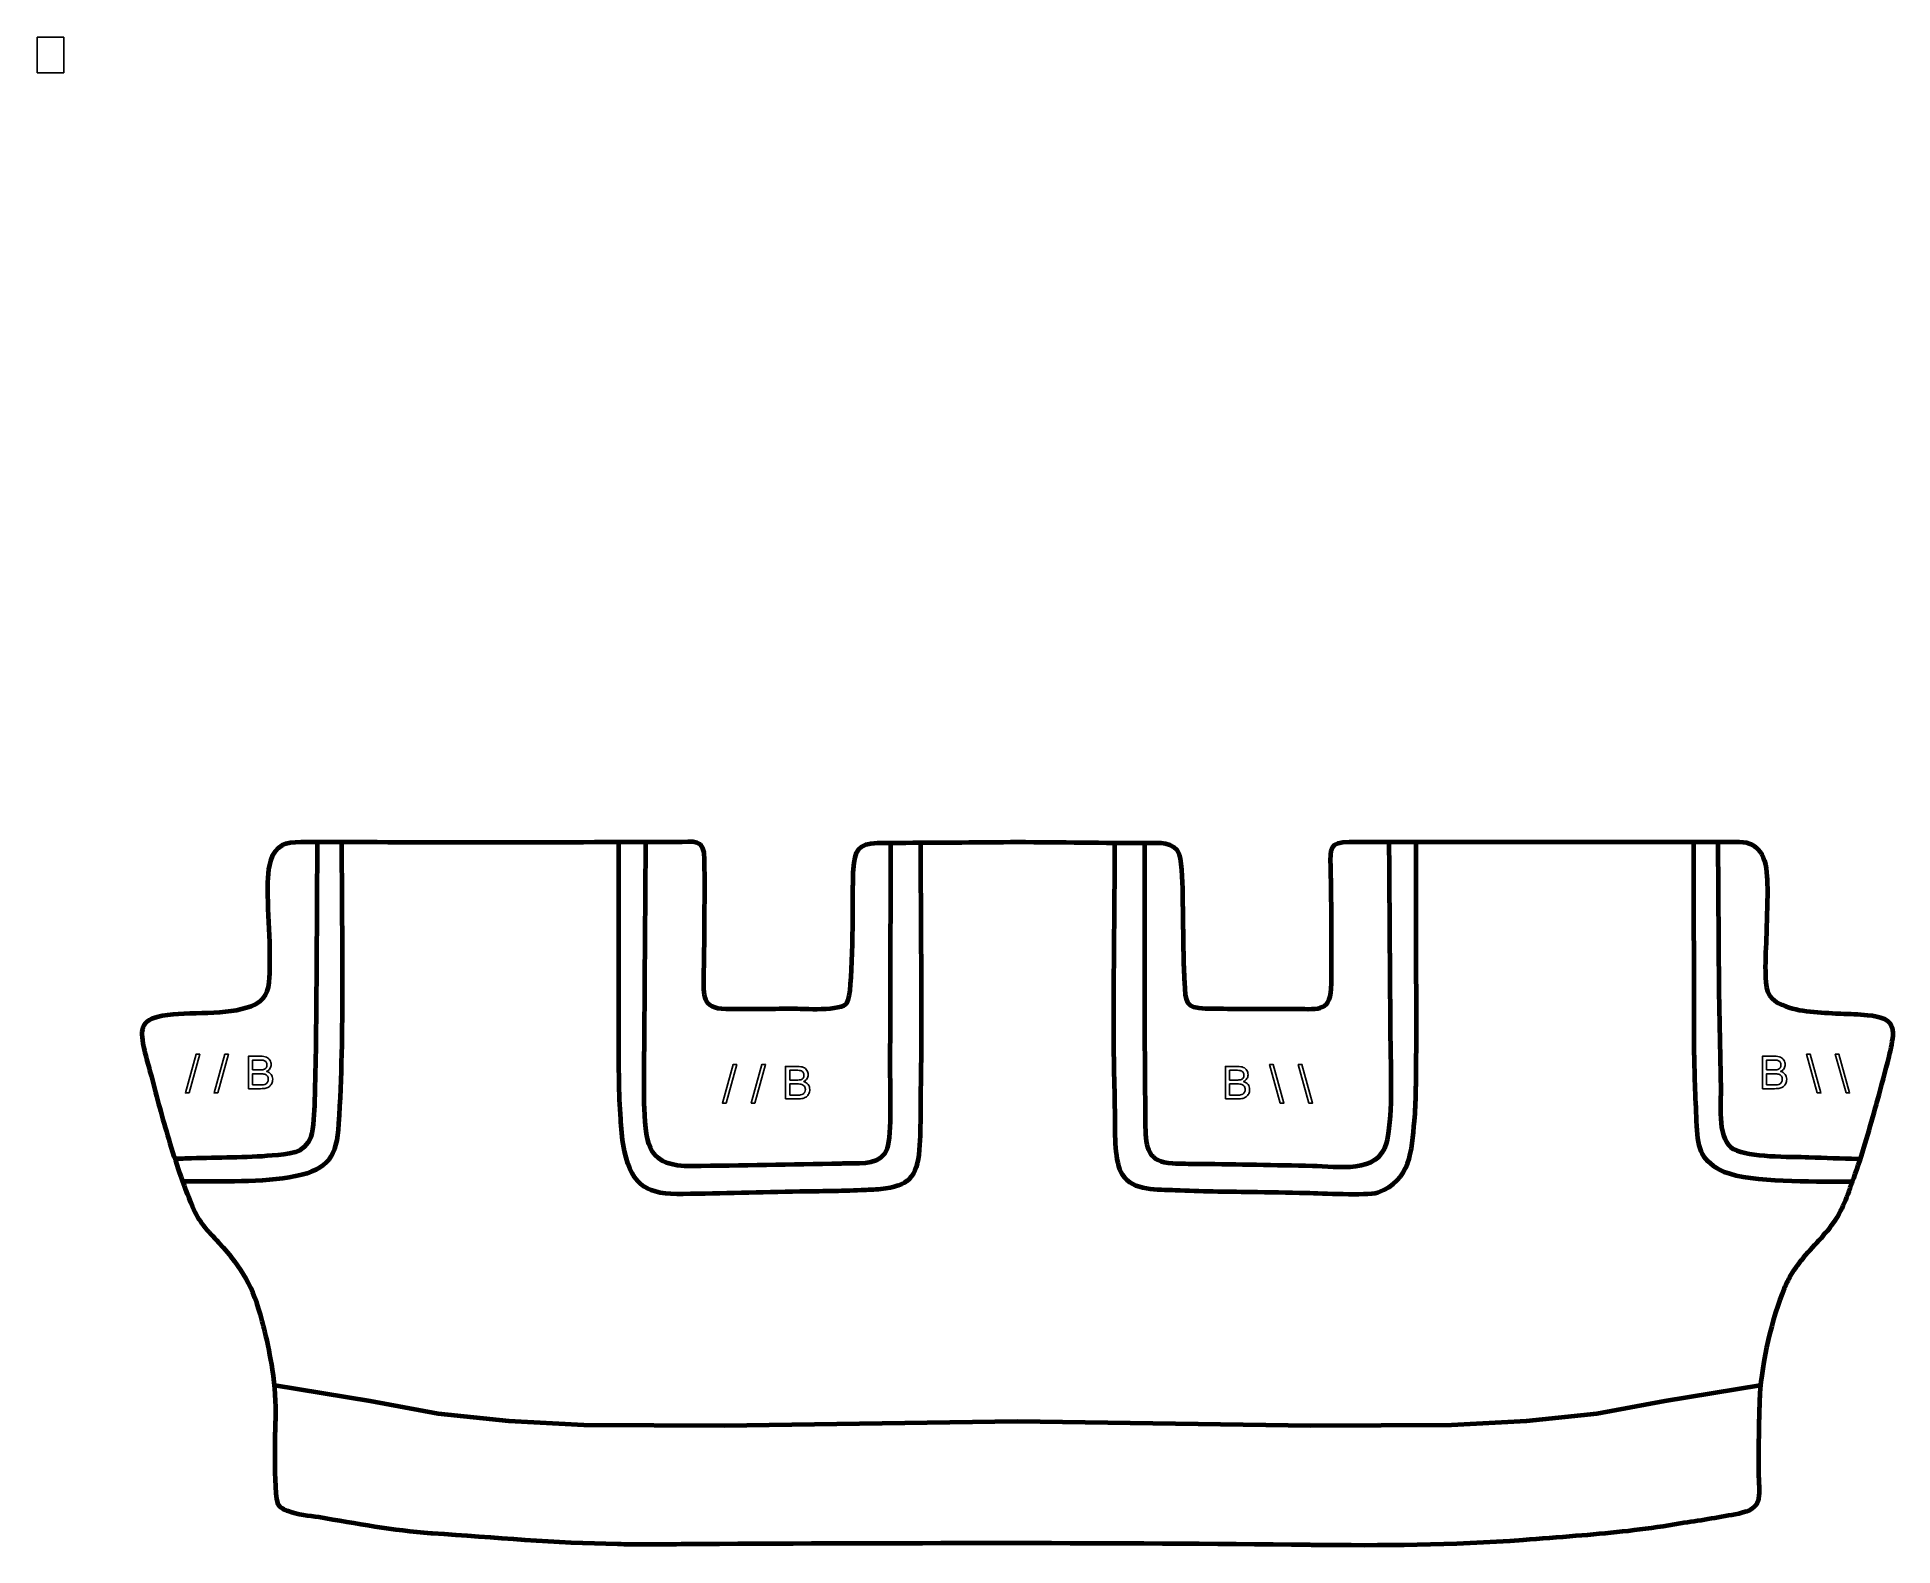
# Model space of a CAD drawing. Header units: millimetres. Extents: x 942 to 2208, y 282 to 1311.
import ezdxf

# ---------------------------------------------------------------- set-up
doc = ezdxf.new("R2010")
doc.units = ezdxf.units.MM
doc.header["$MEASUREMENT"] = 0
doc.header["$XCLIPFRAME"] = 0
for name, color, linetype in [('layer 1', 7, 'Continuous'), ('layer 2', 7, 'Continuous'), ('layer 3', 7, 'Continuous')]:
    doc.layers.add(name, color=color, linetype=linetype)
picture_1 = doc.add_image_def('image1.jpg', size_in_pixel=(76809, 102412))

msp = doc.modelspace()

# ---------------------------------------------------------------- linework, layer by layer
at = {"layer": 'layer 2', "color": 142, "lineweight": 158}
for points, knots in [([(1132.9695, 761.9383), (1132.6544, 716.2293), (1132.5785, 670.5195), (1132.0346, 624.8122), (1132.0346, 624.8122), (1131.878, 611.7454), (1131.6354, 598.6785), (1131.2027, 585.6177), (1131.2027, 585.6177), (1131.2027, 585.6177), (1131.1712, 584.6665), (1131.1712, 584.6665), (1131.1712, 584.6665), (1130.9541, 578.1908), (1130.5902, 566.8514), (1128.7184, 560.8066), (1128.7184, 560.8066), (1124.7727, 549.0905), (1112.6783, 549.0267), (1102.3292, 548.0812), (1102.3292, 548.0812), (1084.0502, 546.4218), (1065.4939, 546.7752), (1047.1457, 546.1625), (1047.1457, 546.1625), (1043.3514, 546.0316), (1039.557, 545.9015), (1035.7626, 545.7712)], [0, 0, 0, 0, 0.125, 0.125, 0.125, 0.125, 0.25, 0.25, 0.25, 0.25, 0.375, 0.375, 0.375, 0.375, 0.5, 0.5, 0.5, 0.5, 0.625, 0.625, 0.625, 0.625, 0.75, 0.75, 0.75, 0.75, 1, 1, 1, 1]), ([(1149.6377, 761.9383), (1149.5902, 698.0656), (1151.5398, 633.3479), (1147.5844, 569.6154), (1147.5844, 569.6154), (1146.2065, 547.4142), (1140.7845, 538.7394), (1118.1587, 533.9826), (1118.1587, 533.9826), (1095.8273, 529.2876), (1067.0592, 530.6907), (1043.9382, 530.3625), (1043.9382, 530.3625), (1043.1151, 530.3488), (1042.2919, 530.3351), (1041.4688, 530.3214)], [0, 0, 0, 0, 0.2, 0.2, 0.2, 0.2, 0.4, 0.4, 0.4, 0.4, 0.6, 0.6, 0.6, 0.6, 1, 1, 1, 1]), ([(1544.4391, 761.4604), (1544.5011, 749.2572), (1544.5631, 737.0541), (1544.6251, 724.8509), (1544.6251, 724.8509), (1544.6577, 718.4281), (1544.6904, 712.0055), (1544.723, 705.5828), (1544.723, 705.5828), (1544.7524, 699.8023), (1544.7818, 694.0219), (1544.8111, 688.2414), (1544.8111, 688.2414), (1544.9604, 659.8023), (1545.2062, 631.8718), (1544.7067, 603.4058), (1544.7067, 603.4058), (1544.4112, 586.566), (1544.8349, 568.815), (1543.6331, 552.1013), (1543.6331, 552.1013), (1542.2594, 532.9971), (1536.0183, 527.324), (1517.4085, 525.141), (1517.4085, 525.141), (1512.9755, 524.7477), (1508.4621, 524.6185), (1504.0131, 524.4024), (1504.0131, 524.4024), (1490.0609, 523.7013), (1476.0665, 523.7349), (1462.1002, 523.4996), (1462.1002, 523.4996), (1435.6315, 522.9584), (1409.1707, 522.1929), (1382.6982, 521.8197), (1382.6982, 521.8197), (1358.5278, 521.4841), (1348.2739, 526.3859), (1342.5123, 551.075), (1342.5123, 551.075), (1341.1381, 557.6583), (1340.5733, 564.3906), (1340.1093, 571.0915), (1340.1093, 571.0915), (1340.1093, 571.0915), (1340.0486, 571.9675), (1340.0486, 571.9675), (1340.0486, 571.9675), (1340.0486, 571.9675), (1339.9852, 572.8979), (1339.9852, 572.8979), (1339.9852, 572.8979), (1339.3717, 581.8829), (1339.0812, 590.8989), (1338.9187, 599.903), (1338.9187, 599.903), (1338.7892, 608.2052), (1338.7877, 616.5101), (1338.7369, 624.8132), (1338.7369, 624.8132), (1338.7369, 624.8132), (1338.7309, 625.7506), (1338.7309, 625.7506), (1338.7309, 625.7506), (1338.6754, 634.0315), (1338.6604, 642.3112), (1338.6784, 650.5922), (1338.6784, 650.5922), (1338.6784, 650.5922), (1338.6807, 651.5561), (1338.6807, 651.5561), (1338.6807, 651.5561), (1338.7101, 663.0333), (1338.7395, 674.5106), (1338.7689, 685.9878), (1338.7689, 685.9878), (1338.7689, 685.9878), (1338.7689, 761.9383), (1338.7689, 761.9383)], [0, 0, 0, 0, 0.047619048, 0.047619048, 0.047619048, 0.047619048, 0.095238095, 0.095238095, 0.095238095, 0.095238095, 0.142857143, 0.142857143, 0.142857143, 0.142857143, 0.19047619, 0.19047619, 0.19047619, 0.19047619, 0.238095238, 0.238095238, 0.238095238, 0.238095238, 0.285714286, 0.285714286, 0.285714286, 0.285714286, 0.333333333, 0.333333333, 0.333333333, 0.333333333, 0.380952381, 0.380952381, 0.380952381, 0.380952381, 0.428571429, 0.428571429, 0.428571429, 0.428571429, 0.476190476, 0.476190476, 0.476190476, 0.476190476, 0.523809524, 0.523809524, 0.523809524, 0.523809524, 0.571428571, 0.571428571, 0.571428571, 0.571428571, 0.619047619, 0.619047619, 0.619047619, 0.619047619, 0.666666667, 0.666666667, 0.666666667, 0.666666667, 0.714285714, 0.714285714, 0.714285714, 0.714285714, 0.761904762, 0.761904762, 0.761904762, 0.761904762, 0.80952381, 0.80952381, 0.80952381, 0.80952381, 0.857142857, 0.857142857, 0.857142857, 0.857142857, 0.904761905, 0.904761905, 0.904761905, 0.904761905, 1, 1, 1, 1]), ([(1524.0684, 761.3135), (1523.9977, 735.7477), (1523.927, 710.1818), (1523.8562, 684.6159), (1523.8562, 684.6159), (1523.7855, 659.0501), (1523.7148, 633.4842), (1523.6441, 607.9183), (1523.6441, 607.9183), (1523.6283, 596.0496), (1524.8867, 562.3536), (1521.6837, 552.9576), (1521.6837, 552.9576), (1517.8179, 541.6173), (1505.1204, 542.7665), (1495.1702, 542.6242), (1495.1702, 542.6242), (1493.5966, 542.6017), (1492.0231, 542.5818), (1490.4495, 542.5579), (1490.4495, 542.5579), (1456.5038, 541.9682), (1422.5598, 541.2475), (1388.612, 540.7903), (1388.612, 540.7903), (1359.3068, 540.6473), (1357.213, 554.0046), (1356.1829, 580.2126), (1356.1829, 580.2126), (1355.5962, 595.1376), (1356.0908, 611.3041), (1356.1973, 626.3244), (1356.1973, 626.3244), (1356.3656, 650.0488), (1356.5339, 673.7732), (1356.7022, 697.4976), (1356.7022, 697.4976), (1356.8546, 718.9778), (1357.007, 740.4581), (1357.1594, 761.9383)], [0, 0, 0, 0, 0.090909091, 0.090909091, 0.090909091, 0.090909091, 0.181818182, 0.181818182, 0.181818182, 0.181818182, 0.272727273, 0.272727273, 0.272727273, 0.272727273, 0.363636364, 0.363636364, 0.363636364, 0.363636364, 0.454545455, 0.454545455, 0.454545455, 0.454545455, 0.545454545, 0.545454545, 0.545454545, 0.545454545, 0.636363636, 0.636363636, 0.636363636, 0.636363636, 0.727272727, 0.727272727, 0.727272727, 0.727272727, 0.818181818, 0.818181818, 0.818181818, 0.818181818, 1, 1, 1, 1]), ([(1676.9173, 761.4604), (1676.6685, 713.4087), (1675.8103, 665.0563), (1676.2416, 617.039), (1676.2416, 617.039), (1676.3728, 602.4325), (1676.9275, 587.8386), (1677.0186, 573.228), (1677.0186, 573.228), (1677.0717, 563.4587), (1676.7582, 543.2262), (1681.9455, 535.1942), (1681.9455, 535.1942), (1689.8815, 523.7393), (1706.2073, 525.2003), (1718.4371, 524.574), (1718.4371, 524.574), (1735.5048, 523.7), (1752.5526, 523.6312), (1769.6333, 523.3435), (1769.6333, 523.3435), (1782.3082, 523.1261), (1794.9831, 522.9088), (1807.6579, 522.6914), (1807.6579, 522.6914), (1818.496, 522.4717), (1847.6889, 520.7009), (1856.5325, 522.8845), (1856.5325, 522.8845), (1878.8115, 531.4699), (1879.5199, 550.8359), (1881.4476, 571.6932), (1881.4476, 571.6932), (1882.6644, 584.8591), (1882.3944, 598.1508), (1882.6187, 611.3626), (1882.6187, 611.3626), (1883.0345, 634.3174), (1882.6661, 657.2914), (1882.6022, 680.2491), (1882.6022, 680.2491), (1882.5973, 682.162), (1882.5924, 684.0749), (1882.5875, 685.9878), (1882.5875, 685.9878), (1882.5875, 685.9878), (1882.5875, 761.9383), (1882.5875, 761.9383)], [0, 0, 0, 0, 0.076923077, 0.076923077, 0.076923077, 0.076923077, 0.153846154, 0.153846154, 0.153846154, 0.153846154, 0.230769231, 0.230769231, 0.230769231, 0.230769231, 0.307692308, 0.307692308, 0.307692308, 0.307692308, 0.384615385, 0.384615385, 0.384615385, 0.384615385, 0.461538462, 0.461538462, 0.461538462, 0.461538462, 0.538461538, 0.538461538, 0.538461538, 0.538461538, 0.615384615, 0.615384615, 0.615384615, 0.615384615, 0.692307692, 0.692307692, 0.692307692, 0.692307692, 0.769230769, 0.769230769, 0.769230769, 0.769230769, 0.846153846, 0.846153846, 0.846153846, 0.846153846, 1, 1, 1, 1]), ([(1697.288, 761.3135), (1697.4454, 696.8334), (1696.9584, 632.3542), (1697.8349, 567.8773), (1697.8349, 567.8773), (1698.0415, 553.0914), (1699.4788, 543.9015), (1716.368, 542.865), (1716.368, 542.865), (1722.1455, 542.5105), (1727.9948, 542.5783), (1733.7849, 542.5172), (1733.7849, 542.5172), (1733.7849, 542.5172), (1734.763, 542.5054), (1734.763, 542.5054), (1734.763, 542.5054), (1734.763, 542.5054), (1735.6577, 542.4936), (1735.6577, 542.4936), (1735.6577, 542.4936), (1761.0472, 542.0972), (1786.4354, 541.7506), (1811.8215, 541.1548), (1811.8215, 541.1548), (1828.4576, 540.7619), (1857.228, 535.4168), (1862.4901, 556.9476), (1862.4901, 556.9476), (1862.4901, 556.9476), (1863.0233, 559.1292), (1863.0233, 559.1292), (1863.0233, 559.1292), (1866.9426, 578.3691), (1865.2902, 607.8456), (1865.1455, 628.248), (1865.1455, 628.248), (1865.0113, 647.1634), (1864.8771, 666.0789), (1864.7429, 684.9942), (1864.7429, 684.9942), (1864.6997, 691.0857), (1864.6564, 697.177), (1864.6132, 703.2685), (1864.6132, 703.2685), (1864.57, 709.3598), (1864.5268, 715.4513), (1864.4836, 721.5427), (1864.4836, 721.5427), (1864.3926, 734.3667), (1864.3016, 747.1907), (1864.2106, 760.0147), (1864.2106, 760.0147), (1864.2106, 760.0147), (1864.197, 761.9383), (1864.197, 761.9383)], [0, 0, 0, 0, 0.066666667, 0.066666667, 0.066666667, 0.066666667, 0.133333333, 0.133333333, 0.133333333, 0.133333333, 0.2, 0.2, 0.2, 0.2, 0.266666667, 0.266666667, 0.266666667, 0.266666667, 0.333333333, 0.333333333, 0.333333333, 0.333333333, 0.4, 0.4, 0.4, 0.4, 0.466666667, 0.466666667, 0.466666667, 0.466666667, 0.533333333, 0.533333333, 0.533333333, 0.533333333, 0.6, 0.6, 0.6, 0.6, 0.666666667, 0.666666667, 0.666666667, 0.666666667, 0.733333333, 0.733333333, 0.733333333, 0.733333333, 0.8, 0.8, 0.8, 0.8, 0.866666667, 0.866666667, 0.866666667, 0.866666667, 1, 1, 1, 1]), ([(2071.7187, 761.9383), (2071.8354, 714.0517), (2071.8453, 666.1404), (2072.0719, 618.2571), (2072.0719, 618.2571), (2072.2583, 601.7894), (2072.9947, 584.8055), (2073.8172, 568.3421), (2073.8172, 568.3421), (2074.7956, 551.992), (2076.9258, 544.1195), (2092.7152, 537.0963), (2092.7152, 537.0963), (2112.0938, 529.3548), (2153.0586, 530.7684), (2175.1391, 530.4005), (2175.1391, 530.4005), (2176.7219, 530.3741), (2178.3048, 530.3477), (2179.8876, 530.3214)], [0, 0, 0, 0, 0.166666667, 0.166666667, 0.166666667, 0.166666667, 0.333333333, 0.333333333, 0.333333333, 0.333333333, 0.5, 0.5, 0.5, 0.5, 0.666666667, 0.666666667, 0.666666667, 0.666666667, 1, 1, 1, 1]), ([(2088.3869, 761.9383), (2088.3869, 761.9383), (2089.0924, 660.1826), (2089.0924, 660.1826), (2089.0924, 660.1826), (2089.0924, 660.1826), (2090.3273, 592.2084), (2090.3273, 592.2084), (2090.3273, 592.2084), (2090.328, 581.5334), (2088.0179, 558.1872), (2099.1301, 552.4604), (2099.1301, 552.4604), (2110.0337, 546.8412), (2137.0652, 547.4409), (2150.5035, 546.9785), (2150.5035, 546.9785), (2161.568, 546.5978), (2172.6326, 546.2171), (2183.6971, 545.8364), (2183.6971, 545.8364), (2183.6971, 545.8364), (2185.5938, 545.7712), (2185.5938, 545.7712)], [0, 0, 0, 0, 0.142857143, 0.142857143, 0.142857143, 0.142857143, 0.285714286, 0.285714286, 0.285714286, 0.285714286, 0.428571429, 0.428571429, 0.428571429, 0.428571429, 0.571428571, 0.571428571, 0.571428571, 0.571428571, 0.714285714, 0.714285714, 0.714285714, 0.714285714, 1, 1, 1, 1]), ([(1104.1011, 391.5421), (1104.1011, 391.5421), (1169.0812, 380.9083), (1169.0812, 380.9083), (1169.0812, 380.9083), (1169.0812, 380.9083), (1215.4716, 372.1891), (1215.4716, 372.1891), (1215.4716, 372.1891), (1215.4716, 372.1891), (1263.6258, 367.2067), (1263.6258, 367.2067), (1263.6258, 367.2067), (1263.6258, 367.2067), (1314.7787, 364.5377), (1314.7787, 364.5377), (1314.7787, 364.5377), (1314.7787, 364.5377), (1410.5582, 364.0036), (1410.5582, 364.0036), (1410.5582, 364.0036), (1410.5582, 364.0036), (1610.6782, 367.0285), (1610.6782, 367.0285), (1610.6782, 367.0285), (1610.6782, 367.0285), (1810.7982, 364.0036), (1810.7982, 364.0036), (1810.7982, 364.0036), (1810.7982, 364.0036), (1906.5777, 364.5377), (1906.5777, 364.5377), (1906.5777, 364.5377), (1906.5777, 364.5377), (1957.7306, 367.2067), (1957.7306, 367.2067), (1957.7306, 367.2067), (1957.7306, 367.2067), (2005.8848, 372.1891), (2005.8848, 372.1891), (2005.8848, 372.1891), (2005.8848, 372.1891), (2052.2752, 380.9083), (2052.2752, 380.9083), (2052.2752, 380.9083), (2052.2752, 380.9083), (2117.2553, 391.5421), (2117.2553, 391.5421)], [0, 0, 0, 0, 0.076923077, 0.076923077, 0.076923077, 0.076923077, 0.153846154, 0.153846154, 0.153846154, 0.153846154, 0.230769231, 0.230769231, 0.230769231, 0.230769231, 0.307692308, 0.307692308, 0.307692308, 0.307692308, 0.384615385, 0.384615385, 0.384615385, 0.384615385, 0.461538462, 0.461538462, 0.461538462, 0.461538462, 0.538461538, 0.538461538, 0.538461538, 0.538461538, 0.615384615, 0.615384615, 0.615384615, 0.615384615, 0.692307692, 0.692307692, 0.692307692, 0.692307692, 0.769230769, 0.769230769, 0.769230769, 0.769230769, 0.846153846, 0.846153846, 0.846153846, 0.846153846, 1, 1, 1, 1])]:
    msp.add_open_spline(points, degree=3, knots=knots, dxfattribs=at)
at = {"layer": 'layer 2', "color": 142}
for points, knots in [([(1045.5838, 590.8048), (1045.5838, 590.8048), (1052.8864, 617.1401), (1052.8864, 617.1401), (1052.8864, 617.1401), (1052.8864, 617.1401), (1050.4051, 617.1401), (1050.4051, 617.1401), (1050.4051, 617.1401), (1050.4051, 617.1401), (1043.1027, 590.8048), (1043.1027, 590.8048), (1043.1027, 590.8048), (1043.1027, 590.8048), (1045.5838, 590.8048), (1045.5838, 590.8048)], [0, 0, 0, 0, 0.2, 0.2, 0.2, 0.2, 0.4, 0.4, 0.4, 0.4, 0.6, 0.6, 0.6, 0.6, 1, 1, 1, 1]), ([(1065.1865, 590.8048), (1065.1865, 590.8048), (1072.4891, 617.1401), (1072.4891, 617.1401), (1072.4891, 617.1401), (1072.4891, 617.1401), (1070.0078, 617.1401), (1070.0078, 617.1401), (1070.0078, 617.1401), (1070.0078, 617.1401), (1062.7054, 590.8048), (1062.7054, 590.8048), (1062.7054, 590.8048), (1062.7054, 590.8048), (1065.1865, 590.8048), (1065.1865, 590.8048)], [0, 0, 0, 0, 0.2, 0.2, 0.2, 0.2, 0.4, 0.4, 0.4, 0.4, 0.6, 0.6, 0.6, 0.6, 1, 1, 1, 1]), ([(1086.0547, 593.689), (1086.0547, 593.689), (1086.0547, 615.8148), (1086.0547, 615.8148), (1086.0547, 615.8148), (1086.0547, 615.8148), (1094.2845, 615.8148), (1094.2845, 615.8148), (1094.2845, 615.8148), (1095.9592, 615.8148), (1097.3019, 615.5933), (1098.3178, 615.1452), (1098.3178, 615.1452), (1099.3288, 614.6971), (1100.1201, 614.007), (1100.6919, 613.0748), (1100.6919, 613.0748), (1101.2688, 612.1477), (1101.5547, 611.1743), (1101.5547, 610.1546), (1101.5547, 610.1546), (1101.5547, 609.2121), (1101.2994, 608.321), (1100.794, 607.4867), (1100.794, 607.4867), (1100.2885, 606.6523), (1099.5227, 605.9777), (1098.4966, 605.4626), (1098.4966, 605.4626), (1099.8239, 605.0712), (1100.845, 604.4017), (1101.5547, 603.454), (1101.5547, 603.454), (1102.2694, 602.5115), (1102.6268, 601.3939), (1102.6268, 600.1063), (1102.6268, 600.1063), (1102.6268, 599.0659), (1102.4073, 598.1028), (1101.9733, 597.2118), (1101.9733, 597.2118), (1101.5393, 596.3208), (1101.0033, 595.6358), (1100.3651, 595.1517), (1100.3651, 595.1517), (1099.7269, 594.6727), (1098.9254, 594.307), (1097.9656, 594.0598), (1097.9656, 594.0598), (1097.0006, 593.8126), (1095.8213, 593.689), (1094.4224, 593.689), (1094.4224, 593.689), (1094.4224, 593.689), (1086.0547, 593.689), (1086.0547, 593.689)], [0, 0, 0, 0, 0.066666667, 0.066666667, 0.066666667, 0.066666667, 0.133333333, 0.133333333, 0.133333333, 0.133333333, 0.2, 0.2, 0.2, 0.2, 0.266666667, 0.266666667, 0.266666667, 0.266666667, 0.333333333, 0.333333333, 0.333333333, 0.333333333, 0.4, 0.4, 0.4, 0.4, 0.466666667, 0.466666667, 0.466666667, 0.466666667, 0.533333333, 0.533333333, 0.533333333, 0.533333333, 0.6, 0.6, 0.6, 0.6, 0.666666667, 0.666666667, 0.666666667, 0.666666667, 0.733333333, 0.733333333, 0.733333333, 0.733333333, 0.8, 0.8, 0.8, 0.8, 0.866666667, 0.866666667, 0.866666667, 0.866666667, 1, 1, 1, 1]), ([(1088.9648, 606.5133), (1088.9648, 606.5133), (1093.7077, 606.5133), (1093.7077, 606.5133), (1093.7077, 606.5133), (1094.9942, 606.5133), (1095.9184, 606.6008), (1096.4748, 606.7708), (1096.4748, 606.7708), (1097.2151, 606.9923), (1097.7716, 607.3631), (1098.1443, 607.8781), (1098.1443, 607.8781), (1098.517, 608.3932), (1098.7058, 609.0369), (1098.7058, 609.8146), (1098.7058, 609.8146), (1098.7058, 610.5511), (1098.5323, 611.2001), (1098.18, 611.7563), (1098.18, 611.7563), (1097.8328, 612.3177), (1097.3325, 612.704), (1096.6841, 612.91), (1096.6841, 612.91), (1096.0357, 613.116), (1094.9227, 613.219), (1093.3503, 613.219), (1093.3503, 613.219), (1093.3503, 613.219), (1088.9648, 613.219), (1088.9648, 613.219), (1088.9648, 613.219), (1088.9648, 613.219), (1088.9648, 606.5133), (1088.9648, 606.5133)], [0, 0, 0, 0, 0.1, 0.1, 0.1, 0.1, 0.2, 0.2, 0.2, 0.2, 0.3, 0.3, 0.3, 0.3, 0.4, 0.4, 0.4, 0.4, 0.5, 0.5, 0.5, 0.5, 0.6, 0.6, 0.6, 0.6, 0.7, 0.7, 0.7, 0.7, 0.8, 0.8, 0.8, 0.8, 1, 1, 1, 1]), ([(1411.9001, 583.8609), (1411.9001, 583.8609), (1419.2027, 610.1962), (1419.2027, 610.1962), (1419.2027, 610.1962), (1419.2027, 610.1962), (1416.7214, 610.1962), (1416.7214, 610.1962), (1416.7214, 610.1962), (1416.7214, 610.1962), (1409.419, 583.8609), (1409.419, 583.8609), (1409.419, 583.8609), (1409.419, 583.8609), (1411.9001, 583.8609), (1411.9001, 583.8609)], [0, 0, 0, 0, 0.2, 0.2, 0.2, 0.2, 0.4, 0.4, 0.4, 0.4, 0.6, 0.6, 0.6, 0.6, 1, 1, 1, 1]), ([(1431.5028, 583.8609), (1431.5028, 583.8609), (1438.8054, 610.1962), (1438.8054, 610.1962), (1438.8054, 610.1962), (1438.8054, 610.1962), (1436.3241, 610.1962), (1436.3241, 610.1962), (1436.3241, 610.1962), (1436.3241, 610.1962), (1429.0217, 583.8609), (1429.0217, 583.8609), (1429.0217, 583.8609), (1429.0217, 583.8609), (1431.5028, 583.8609), (1431.5028, 583.8609)], [0, 0, 0, 0, 0.2, 0.2, 0.2, 0.2, 0.4, 0.4, 0.4, 0.4, 0.6, 0.6, 0.6, 0.6, 1, 1, 1, 1]), ([(1452.371, 586.7451), (1452.371, 586.7451), (1452.371, 608.8709), (1452.371, 608.8709), (1452.371, 608.8709), (1452.371, 608.8709), (1460.6008, 608.8709), (1460.6008, 608.8709), (1460.6008, 608.8709), (1462.2755, 608.8709), (1463.6182, 608.6494), (1464.6341, 608.2013), (1464.6341, 608.2013), (1465.6451, 607.7532), (1466.4364, 607.0631), (1467.0082, 606.1309), (1467.0082, 606.1309), (1467.5851, 605.2038), (1467.871, 604.2304), (1467.871, 603.2107), (1467.871, 603.2107), (1467.871, 602.2682), (1467.6157, 601.3771), (1467.1103, 600.5428), (1467.1103, 600.5428), (1466.6048, 599.7084), (1465.839, 599.0338), (1464.8129, 598.5187), (1464.8129, 598.5187), (1466.1402, 598.1273), (1467.1613, 597.4578), (1467.871, 596.5101), (1467.871, 596.5101), (1468.5857, 595.5676), (1468.9431, 594.45), (1468.9431, 593.1624), (1468.9431, 593.1624), (1468.9431, 592.122), (1468.7236, 591.1589), (1468.2896, 590.2679), (1468.2896, 590.2679), (1467.8556, 589.3769), (1467.3196, 588.6919), (1466.6814, 588.2078), (1466.6814, 588.2078), (1466.0432, 587.7288), (1465.2417, 587.3631), (1464.2819, 587.1159), (1464.2819, 587.1159), (1463.3169, 586.8687), (1462.1376, 586.7451), (1460.7387, 586.7451), (1460.7387, 586.7451), (1460.7387, 586.7451), (1452.371, 586.7451), (1452.371, 586.7451)], [0, 0, 0, 0, 0.066666667, 0.066666667, 0.066666667, 0.066666667, 0.133333333, 0.133333333, 0.133333333, 0.133333333, 0.2, 0.2, 0.2, 0.2, 0.266666667, 0.266666667, 0.266666667, 0.266666667, 0.333333333, 0.333333333, 0.333333333, 0.333333333, 0.4, 0.4, 0.4, 0.4, 0.466666667, 0.466666667, 0.466666667, 0.466666667, 0.533333333, 0.533333333, 0.533333333, 0.533333333, 0.6, 0.6, 0.6, 0.6, 0.666666667, 0.666666667, 0.666666667, 0.666666667, 0.733333333, 0.733333333, 0.733333333, 0.733333333, 0.8, 0.8, 0.8, 0.8, 0.866666667, 0.866666667, 0.866666667, 0.866666667, 1, 1, 1, 1]), ([(1752.413, 586.7451), (1752.413, 586.7451), (1752.413, 608.8709), (1752.413, 608.8709), (1752.413, 608.8709), (1752.413, 608.8709), (1760.6428, 608.8709), (1760.6428, 608.8709), (1760.6428, 608.8709), (1762.3175, 608.8709), (1763.6602, 608.6494), (1764.6761, 608.2013), (1764.6761, 608.2013), (1765.6871, 607.7532), (1766.4784, 607.0631), (1767.0502, 606.1309), (1767.0502, 606.1309), (1767.6271, 605.2038), (1767.913, 604.2304), (1767.913, 603.2107), (1767.913, 603.2107), (1767.913, 602.2682), (1767.6577, 601.3771), (1767.1523, 600.5428), (1767.1523, 600.5428), (1766.6468, 599.7084), (1765.881, 599.0338), (1764.8549, 598.5187), (1764.8549, 598.5187), (1766.1822, 598.1273), (1767.2033, 597.4578), (1767.913, 596.5101), (1767.913, 596.5101), (1768.6277, 595.5676), (1768.9851, 594.45), (1768.9851, 593.1624), (1768.9851, 593.1624), (1768.9851, 592.122), (1768.7656, 591.1589), (1768.3316, 590.2679), (1768.3316, 590.2679), (1767.8976, 589.3769), (1767.3616, 588.6919), (1766.7234, 588.2078), (1766.7234, 588.2078), (1766.0852, 587.7288), (1765.2837, 587.3631), (1764.3239, 587.1159), (1764.3239, 587.1159), (1763.3589, 586.8687), (1762.1796, 586.7451), (1760.7807, 586.7451), (1760.7807, 586.7451), (1760.7807, 586.7451), (1752.413, 586.7451), (1752.413, 586.7451)], [0, 0, 0, 0, 0.066666667, 0.066666667, 0.066666667, 0.066666667, 0.133333333, 0.133333333, 0.133333333, 0.133333333, 0.2, 0.2, 0.2, 0.2, 0.266666667, 0.266666667, 0.266666667, 0.266666667, 0.333333333, 0.333333333, 0.333333333, 0.333333333, 0.4, 0.4, 0.4, 0.4, 0.466666667, 0.466666667, 0.466666667, 0.466666667, 0.533333333, 0.533333333, 0.533333333, 0.533333333, 0.6, 0.6, 0.6, 0.6, 0.666666667, 0.666666667, 0.666666667, 0.666666667, 0.733333333, 0.733333333, 0.733333333, 0.733333333, 0.8, 0.8, 0.8, 0.8, 0.866666667, 0.866666667, 0.866666667, 0.866666667, 1, 1, 1, 1]), ([(1789.8536, 583.8609), (1789.8536, 583.8609), (1782.551, 610.1962), (1782.551, 610.1962), (1782.551, 610.1962), (1782.551, 610.1962), (1785.0323, 610.1962), (1785.0323, 610.1962), (1785.0323, 610.1962), (1785.0323, 610.1962), (1792.3347, 583.8609), (1792.3347, 583.8609), (1792.3347, 583.8609), (1792.3347, 583.8609), (1789.8536, 583.8609), (1789.8536, 583.8609)], [0, 0, 0, 0, 0.2, 0.2, 0.2, 0.2, 0.4, 0.4, 0.4, 0.4, 0.6, 0.6, 0.6, 0.6, 1, 1, 1, 1]), ([(1809.4563, 583.8609), (1809.4563, 583.8609), (1802.1537, 610.1962), (1802.1537, 610.1962), (1802.1537, 610.1962), (1802.1537, 610.1962), (1804.635, 610.1962), (1804.635, 610.1962), (1804.635, 610.1962), (1804.635, 610.1962), (1811.9374, 583.8609), (1811.9374, 583.8609), (1811.9374, 583.8609), (1811.9374, 583.8609), (1809.4563, 583.8609), (1809.4563, 583.8609)], [0, 0, 0, 0, 0.2, 0.2, 0.2, 0.2, 0.4, 0.4, 0.4, 0.4, 0.6, 0.6, 0.6, 0.6, 1, 1, 1, 1]), ([(2118.7293, 593.689), (2118.7293, 593.689), (2118.7293, 615.8148), (2118.7293, 615.8148), (2118.7293, 615.8148), (2118.7293, 615.8148), (2126.9591, 615.8148), (2126.9591, 615.8148), (2126.9591, 615.8148), (2128.6338, 615.8148), (2129.9765, 615.5933), (2130.9924, 615.1452), (2130.9924, 615.1452), (2132.0034, 614.6971), (2132.7947, 614.007), (2133.3665, 613.0748), (2133.3665, 613.0748), (2133.9434, 612.1477), (2134.2293, 611.1743), (2134.2293, 610.1546), (2134.2293, 610.1546), (2134.2293, 609.2121), (2133.974, 608.321), (2133.4686, 607.4867), (2133.4686, 607.4867), (2132.9631, 606.6523), (2132.1973, 605.9777), (2131.1712, 605.4626), (2131.1712, 605.4626), (2132.4985, 605.0712), (2133.5196, 604.4017), (2134.2293, 603.454), (2134.2293, 603.454), (2134.944, 602.5115), (2135.3014, 601.3939), (2135.3014, 600.1063), (2135.3014, 600.1063), (2135.3014, 599.0659), (2135.0819, 598.1028), (2134.6479, 597.2118), (2134.6479, 597.2118), (2134.2139, 596.3208), (2133.6779, 595.6358), (2133.0397, 595.1517), (2133.0397, 595.1517), (2132.4015, 594.6727), (2131.6, 594.307), (2130.6402, 594.0598), (2130.6402, 594.0598), (2129.6752, 593.8126), (2128.4959, 593.689), (2127.097, 593.689), (2127.097, 593.689), (2127.097, 593.689), (2118.7293, 593.689), (2118.7293, 593.689)], [0, 0, 0, 0, 0.066666667, 0.066666667, 0.066666667, 0.066666667, 0.133333333, 0.133333333, 0.133333333, 0.133333333, 0.2, 0.2, 0.2, 0.2, 0.266666667, 0.266666667, 0.266666667, 0.266666667, 0.333333333, 0.333333333, 0.333333333, 0.333333333, 0.4, 0.4, 0.4, 0.4, 0.466666667, 0.466666667, 0.466666667, 0.466666667, 0.533333333, 0.533333333, 0.533333333, 0.533333333, 0.6, 0.6, 0.6, 0.6, 0.666666667, 0.666666667, 0.666666667, 0.666666667, 0.733333333, 0.733333333, 0.733333333, 0.733333333, 0.8, 0.8, 0.8, 0.8, 0.866666667, 0.866666667, 0.866666667, 0.866666667, 1, 1, 1, 1]), ([(2121.6394, 606.5133), (2121.6394, 606.5133), (2126.3823, 606.5133), (2126.3823, 606.5133), (2126.3823, 606.5133), (2127.6688, 606.5133), (2128.593, 606.6008), (2129.1494, 606.7708), (2129.1494, 606.7708), (2129.8897, 606.9923), (2130.4462, 607.3631), (2130.8189, 607.8781), (2130.8189, 607.8781), (2131.1916, 608.3932), (2131.3804, 609.0369), (2131.3804, 609.8146), (2131.3804, 609.8146), (2131.3804, 610.5511), (2131.2069, 611.2001), (2130.8546, 611.7563), (2130.8546, 611.7563), (2130.5074, 612.3177), (2130.0071, 612.704), (2129.3587, 612.91), (2129.3587, 612.91), (2128.7103, 613.116), (2127.5973, 613.219), (2126.0249, 613.219), (2126.0249, 613.219), (2126.0249, 613.219), (2121.6394, 613.219), (2121.6394, 613.219), (2121.6394, 613.219), (2121.6394, 613.219), (2121.6394, 606.5133), (2121.6394, 606.5133)], [0, 0, 0, 0, 0.1, 0.1, 0.1, 0.1, 0.2, 0.2, 0.2, 0.2, 0.3, 0.3, 0.3, 0.3, 0.4, 0.4, 0.4, 0.4, 0.5, 0.5, 0.5, 0.5, 0.6, 0.6, 0.6, 0.6, 0.7, 0.7, 0.7, 0.7, 0.8, 0.8, 0.8, 0.8, 1, 1, 1, 1]), ([(2156.1699, 590.8048), (2156.1699, 590.8048), (2148.8673, 617.1401), (2148.8673, 617.1401), (2148.8673, 617.1401), (2148.8673, 617.1401), (2151.3486, 617.1401), (2151.3486, 617.1401), (2151.3486, 617.1401), (2151.3486, 617.1401), (2158.651, 590.8048), (2158.651, 590.8048), (2158.651, 590.8048), (2158.651, 590.8048), (2156.1699, 590.8048), (2156.1699, 590.8048)], [0, 0, 0, 0, 0.2, 0.2, 0.2, 0.2, 0.4, 0.4, 0.4, 0.4, 0.6, 0.6, 0.6, 0.6, 1, 1, 1, 1]), ([(2175.7726, 590.8048), (2175.7726, 590.8048), (2168.47, 617.1401), (2168.47, 617.1401), (2168.47, 617.1401), (2168.47, 617.1401), (2170.9513, 617.1401), (2170.9513, 617.1401), (2170.9513, 617.1401), (2170.9513, 617.1401), (2178.2537, 590.8048), (2178.2537, 590.8048), (2178.2537, 590.8048), (2178.2537, 590.8048), (2175.7726, 590.8048), (2175.7726, 590.8048)], [0, 0, 0, 0, 0.2, 0.2, 0.2, 0.2, 0.4, 0.4, 0.4, 0.4, 0.6, 0.6, 0.6, 0.6, 1, 1, 1, 1]), ([(1088.9648, 596.2848), (1088.9648, 596.2848), (1094.4276, 596.2848), (1094.4276, 596.2848), (1094.4276, 596.2848), (1095.3669, 596.2848), (1096.0255, 596.3208), (1096.4085, 596.3929), (1096.4085, 596.3929), (1097.0721, 596.5114), (1097.6338, 596.7122), (1098.083, 596.9955), (1098.083, 596.9955), (1098.5323, 597.2788), (1098.8998, 597.6908), (1099.1909, 598.2316), (1099.1909, 598.2316), (1099.4819, 598.7724), (1099.6248, 599.3956), (1099.6248, 600.1011), (1099.6248, 600.1011), (1099.6248, 600.9303), (1099.4155, 601.6462), (1098.9917, 602.2591), (1098.9917, 602.2591), (1098.5731, 602.872), (1097.9911, 603.2995), (1097.2457, 603.5467), (1097.2457, 603.5467), (1096.5054, 603.7939), (1095.4333, 603.9175), (1094.0395, 603.9175), (1094.0395, 603.9175), (1094.0395, 603.9175), (1088.9648, 603.9175), (1088.9648, 603.9175), (1088.9648, 603.9175), (1088.9648, 603.9175), (1088.9648, 596.2848), (1088.9648, 596.2848)], [0, 0, 0, 0, 0.090909091, 0.090909091, 0.090909091, 0.090909091, 0.181818182, 0.181818182, 0.181818182, 0.181818182, 0.272727273, 0.272727273, 0.272727273, 0.272727273, 0.363636364, 0.363636364, 0.363636364, 0.363636364, 0.454545455, 0.454545455, 0.454545455, 0.454545455, 0.545454545, 0.545454545, 0.545454545, 0.545454545, 0.636363636, 0.636363636, 0.636363636, 0.636363636, 0.727272727, 0.727272727, 0.727272727, 0.727272727, 0.818181818, 0.818181818, 0.818181818, 0.818181818, 1, 1, 1, 1]), ([(1455.2811, 599.5694), (1455.2811, 599.5694), (1460.024, 599.5694), (1460.024, 599.5694), (1460.024, 599.5694), (1461.3105, 599.5694), (1462.2347, 599.6569), (1462.7911, 599.8269), (1462.7911, 599.8269), (1463.5314, 600.0484), (1464.0879, 600.4192), (1464.4606, 600.9342), (1464.4606, 600.9342), (1464.8333, 601.4493), (1465.0221, 602.093), (1465.0221, 602.8707), (1465.0221, 602.8707), (1465.0221, 603.6072), (1464.8486, 604.2562), (1464.4963, 604.8124), (1464.4963, 604.8124), (1464.1491, 605.3738), (1463.6488, 605.7601), (1463.0004, 605.9661), (1463.0004, 605.9661), (1462.352, 606.1721), (1461.239, 606.2751), (1459.6666, 606.2751), (1459.6666, 606.2751), (1459.6666, 606.2751), (1455.2811, 606.2751), (1455.2811, 606.2751), (1455.2811, 606.2751), (1455.2811, 606.2751), (1455.2811, 599.5694), (1455.2811, 599.5694)], [0, 0, 0, 0, 0.1, 0.1, 0.1, 0.1, 0.2, 0.2, 0.2, 0.2, 0.3, 0.3, 0.3, 0.3, 0.4, 0.4, 0.4, 0.4, 0.5, 0.5, 0.5, 0.5, 0.6, 0.6, 0.6, 0.6, 0.7, 0.7, 0.7, 0.7, 0.8, 0.8, 0.8, 0.8, 1, 1, 1, 1]), ([(1455.2811, 589.3409), (1455.2811, 589.3409), (1460.7439, 589.3409), (1460.7439, 589.3409), (1460.7439, 589.3409), (1461.6832, 589.3409), (1462.3418, 589.3769), (1462.7248, 589.449), (1462.7248, 589.449), (1463.3884, 589.5675), (1463.9501, 589.7683), (1464.3993, 590.0516), (1464.3993, 590.0516), (1464.8486, 590.3349), (1465.2161, 590.7469), (1465.5072, 591.2877), (1465.5072, 591.2877), (1465.7982, 591.8285), (1465.9411, 592.4517), (1465.9411, 593.1572), (1465.9411, 593.1572), (1465.9411, 593.9864), (1465.7318, 594.7023), (1465.308, 595.3152), (1465.308, 595.3152), (1464.8894, 595.9281), (1464.3074, 596.3556), (1463.562, 596.6028), (1463.562, 596.6028), (1462.8217, 596.85), (1461.7496, 596.9736), (1460.3558, 596.9736), (1460.3558, 596.9736), (1460.3558, 596.9736), (1455.2811, 596.9736), (1455.2811, 596.9736), (1455.2811, 596.9736), (1455.2811, 596.9736), (1455.2811, 589.3409), (1455.2811, 589.3409)], [0, 0, 0, 0, 0.090909091, 0.090909091, 0.090909091, 0.090909091, 0.181818182, 0.181818182, 0.181818182, 0.181818182, 0.272727273, 0.272727273, 0.272727273, 0.272727273, 0.363636364, 0.363636364, 0.363636364, 0.363636364, 0.454545455, 0.454545455, 0.454545455, 0.454545455, 0.545454545, 0.545454545, 0.545454545, 0.545454545, 0.636363636, 0.636363636, 0.636363636, 0.636363636, 0.727272727, 0.727272727, 0.727272727, 0.727272727, 0.818181818, 0.818181818, 0.818181818, 0.818181818, 1, 1, 1, 1]), ([(1755.3231, 599.5694), (1755.3231, 599.5694), (1760.066, 599.5694), (1760.066, 599.5694), (1760.066, 599.5694), (1761.3525, 599.5694), (1762.2767, 599.6569), (1762.8331, 599.8269), (1762.8331, 599.8269), (1763.5734, 600.0484), (1764.1299, 600.4192), (1764.5026, 600.9342), (1764.5026, 600.9342), (1764.8753, 601.4493), (1765.0641, 602.093), (1765.0641, 602.8707), (1765.0641, 602.8707), (1765.0641, 603.6072), (1764.8906, 604.2562), (1764.5383, 604.8124), (1764.5383, 604.8124), (1764.1911, 605.3738), (1763.6908, 605.7601), (1763.0424, 605.9661), (1763.0424, 605.9661), (1762.394, 606.1721), (1761.281, 606.2751), (1759.7086, 606.2751), (1759.7086, 606.2751), (1759.7086, 606.2751), (1755.3231, 606.2751), (1755.3231, 606.2751), (1755.3231, 606.2751), (1755.3231, 606.2751), (1755.3231, 599.5694), (1755.3231, 599.5694)], [0, 0, 0, 0, 0.1, 0.1, 0.1, 0.1, 0.2, 0.2, 0.2, 0.2, 0.3, 0.3, 0.3, 0.3, 0.4, 0.4, 0.4, 0.4, 0.5, 0.5, 0.5, 0.5, 0.6, 0.6, 0.6, 0.6, 0.7, 0.7, 0.7, 0.7, 0.8, 0.8, 0.8, 0.8, 1, 1, 1, 1]), ([(1755.3231, 589.3409), (1755.3231, 589.3409), (1760.7859, 589.3409), (1760.7859, 589.3409), (1760.7859, 589.3409), (1761.7252, 589.3409), (1762.3838, 589.3769), (1762.7668, 589.449), (1762.7668, 589.449), (1763.4304, 589.5675), (1763.9921, 589.7683), (1764.4413, 590.0516), (1764.4413, 590.0516), (1764.8906, 590.3349), (1765.2581, 590.7469), (1765.5492, 591.2877), (1765.5492, 591.2877), (1765.8402, 591.8285), (1765.9831, 592.4517), (1765.9831, 593.1572), (1765.9831, 593.1572), (1765.9831, 593.9864), (1765.7738, 594.7023), (1765.35, 595.3152), (1765.35, 595.3152), (1764.9314, 595.9281), (1764.3494, 596.3556), (1763.604, 596.6028), (1763.604, 596.6028), (1762.8637, 596.85), (1761.7916, 596.9736), (1760.3978, 596.9736), (1760.3978, 596.9736), (1760.3978, 596.9736), (1755.3231, 596.9736), (1755.3231, 596.9736), (1755.3231, 596.9736), (1755.3231, 596.9736), (1755.3231, 589.3409), (1755.3231, 589.3409)], [0, 0, 0, 0, 0.090909091, 0.090909091, 0.090909091, 0.090909091, 0.181818182, 0.181818182, 0.181818182, 0.181818182, 0.272727273, 0.272727273, 0.272727273, 0.272727273, 0.363636364, 0.363636364, 0.363636364, 0.363636364, 0.454545455, 0.454545455, 0.454545455, 0.454545455, 0.545454545, 0.545454545, 0.545454545, 0.545454545, 0.636363636, 0.636363636, 0.636363636, 0.636363636, 0.727272727, 0.727272727, 0.727272727, 0.727272727, 0.818181818, 0.818181818, 0.818181818, 0.818181818, 1, 1, 1, 1]), ([(2121.6394, 596.2848), (2121.6394, 596.2848), (2127.1022, 596.2848), (2127.1022, 596.2848), (2127.1022, 596.2848), (2128.0415, 596.2848), (2128.7001, 596.3208), (2129.0831, 596.3929), (2129.0831, 596.3929), (2129.7467, 596.5114), (2130.3084, 596.7122), (2130.7576, 596.9955), (2130.7576, 596.9955), (2131.2069, 597.2788), (2131.5744, 597.6908), (2131.8655, 598.2316), (2131.8655, 598.2316), (2132.1565, 598.7724), (2132.2994, 599.3956), (2132.2994, 600.1011), (2132.2994, 600.1011), (2132.2994, 600.9303), (2132.0901, 601.6462), (2131.6663, 602.2591), (2131.6663, 602.2591), (2131.2477, 602.872), (2130.6657, 603.2995), (2129.9203, 603.5467), (2129.9203, 603.5467), (2129.18, 603.7939), (2128.1079, 603.9175), (2126.7141, 603.9175), (2126.7141, 603.9175), (2126.7141, 603.9175), (2121.6394, 603.9175), (2121.6394, 603.9175), (2121.6394, 603.9175), (2121.6394, 603.9175), (2121.6394, 596.2848), (2121.6394, 596.2848)], [0, 0, 0, 0, 0.090909091, 0.090909091, 0.090909091, 0.090909091, 0.181818182, 0.181818182, 0.181818182, 0.181818182, 0.272727273, 0.272727273, 0.272727273, 0.272727273, 0.363636364, 0.363636364, 0.363636364, 0.363636364, 0.454545455, 0.454545455, 0.454545455, 0.454545455, 0.545454545, 0.545454545, 0.545454545, 0.545454545, 0.636363636, 0.636363636, 0.636363636, 0.636363636, 0.727272727, 0.727272727, 0.727272727, 0.727272727, 0.818181818, 0.818181818, 0.818181818, 0.818181818, 1, 1, 1, 1])]:
    msp.add_open_spline(points, degree=3, knots=knots, dxfattribs=at)
at = {"layer": 'layer 3', "color": 242, "lineweight": 158}
msp.add_open_spline([(1991.5684, 288.6758), (2012.8075, 290.3518), (2033.8405, 292.4302), (2054.8866, 295.8421), (2054.8866, 295.8421), (2058.3258, 296.4159), (2061.7622, 296.9882), (2065.2062, 297.5323), (2065.2062, 297.5323), (2077.7184, 299.4064), (2090.1461, 301.3822), (2102.5557, 303.8765), (2102.5557, 303.8765), (2119.3698, 307.3259), (2116.4107, 315.2046), (2116.1805, 329.7899), (2116.1805, 329.7899), (2115.9575, 343.916), (2116.1997, 358.0651), (2116.5089, 372.1886), (2116.5089, 372.1886), (2116.6299, 376.6287), (2116.798, 381.0573), (2117.0165, 385.4935), (2117.0165, 385.4935), (2118.0539, 406.088), (2125.552, 438.5345), (2133.6249, 457.4915), (2133.6249, 457.4915), (2134.9566, 460.4902), (2136.3763, 463.3116), (2137.9515, 466.1861), (2137.9515, 466.1861), (2140.959, 471.2728), (2144.2818, 475.6866), (2148.1288, 480.15), (2148.1288, 480.15), (2156.6045, 489.7563), (2164.3417, 496.7888), (2170.8565, 508.2077), (2170.8565, 508.2077), (2173.5944, 513.2105), (2175.7004, 518.3158), (2177.6772, 523.6623), (2177.6772, 523.6623), (2178.7539, 526.6168), (2179.7948, 529.5876), (2180.8494, 532.5505), (2180.8494, 532.5505), (2186.4421, 548.216), (2191.0519, 564.1734), (2195.4931, 580.2016), (2195.4931, 580.2016), (2196.0024, 582.0432), (2196.5131, 583.8843), (2197.0259, 585.725), (2197.0259, 585.725), (2199.7865, 595.6075), (2202.4389, 605.4919), (2204.8694, 615.4633), (2204.8694, 615.4633), (2205.9634, 620.0233), (2207.7321, 627.2806), (2207.7323, 631.9075), (2207.7323, 631.9075), (2207.4469, 641.8134), (2198.4603, 642.8867), (2190.4974, 643.8972), (2190.4974, 643.8972), (2184.3576, 644.6315), (2178.2684, 644.6553), (2172.1101, 644.9186), (2172.1101, 644.9186), (2172.1101, 644.9186), (2171.3085, 644.9559), (2171.3085, 644.9559), (2171.3085, 644.9559), (2164.6459, 645.2778), (2158.0457, 645.5694), (2151.4038, 646.2463), (2151.4038, 646.2463), (2144.4413, 646.9816), (2138.6738, 648.2677), (2132.1421, 650.8553), (2132.1421, 650.8553), (2120.8319, 655.7639), (2120.884, 662.5045), (2120.739, 673.5638), (2120.739, 673.5638), (2120.6255, 682.2252), (2121.1687, 690.8164), (2121.4656, 699.46), (2121.4656, 699.46), (2121.4656, 699.46), (2121.4939, 700.4138), (2121.4939, 700.4138), (2121.4939, 700.4138), (2121.7712, 711.1929), (2122.3378, 723.0913), (2122.077, 733.7765), (2122.077, 733.7765), (2121.9271, 739.9172), (2121.3755, 748.2442), (2118.2148, 753.5852), (2118.2148, 753.5852), (2118.2148, 753.5852), (2117.7889, 754.305), (2117.7889, 754.305), (2117.7889, 754.305), (2115.6896, 757.6087), (2113.2284, 759.4023), (2109.7319, 761.0003), (2109.7319, 761.0003), (2105.6751, 762.7052), (2094.6315, 761.9702), (2089.8011, 761.9257), (2089.8011, 761.9257), (2089.8011, 761.9257), (2087.9582, 761.9228), (2087.9582, 761.9228), (2087.9582, 761.9228), (2011.9657, 762.0827), (1935.9729, 762.0457), (1859.9802, 762.045), (1859.9802, 762.045), (1852.3593, 762.0452), (1844.7383, 762.0444), (1837.1174, 762.0428), (1837.1174, 762.0428), (1823.3238, 762.0397), (1824.0951, 758.0009), (1824.33, 745.2279), (1824.33, 745.2279), (1824.4434, 739.0608), (1824.5937, 732.8962), (1824.6616, 726.7282), (1824.6616, 726.7282), (1824.8665, 706.307), (1824.9325, 685.8919), (1824.7322, 665.4703), (1824.7322, 665.4703), (1824.5295, 645.9278), (1816.8957, 648.0367), (1800.8697, 648.1322), (1800.8697, 648.1322), (1796.1121, 648.14), (1791.3551, 648.1942), (1786.5971, 648.1986), (1786.5971, 648.1986), (1770.7046, 648.1533), (1754.8264, 648.1358), (1738.9356, 648.4451), (1738.9356, 648.4451), (1724.7773, 648.7279), (1725.2429, 653.13), (1724.4716, 666.1847), (1724.4716, 666.1847), (1723.7099, 679.0754), (1723.7095, 693.0137), (1723.4893, 706.0037), (1723.4893, 706.0037), (1723.391, 711.8035), (1723.3071, 717.603), (1723.2372, 723.4033), (1723.2372, 723.4033), (1723.1517, 730.7274), (1723.045, 746.8403), (1720.8303, 753.4654), (1720.8303, 753.4654), (1717.4154, 762.8053), (1707.2257, 761.2967), (1698.9347, 761.3039), (1698.9347, 761.3039), (1669.5169, 761.3387), (1640.0621, 761.9303), (1610.6782, 761.9341), (1610.6782, 761.9341), (1598.0516, 761.9358), (1585.3573, 761.7556), (1572.7236, 761.6645), (1572.7236, 761.6645), (1566.3978, 761.6189), (1560.0721, 761.5732), (1553.7463, 761.5276), (1553.7463, 761.5276), (1540.9177, 761.4351), (1527.9318, 761.511), (1515.128, 761.2745), (1515.128, 761.2745), (1501.8482, 761.0293), (1499.7385, 755.9533), (1498.8011, 743.3919), (1498.8011, 743.3919), (1498.3194, 736.9366), (1498.4867, 730.3926), (1498.3969, 723.9187), (1498.3969, 723.9187), (1498.16, 712.3732), (1498.6706, 659.3629), (1494.5473, 652.3976), (1494.5473, 652.3976), (1490.9115, 646.2558), (1464.1353, 648.4063), (1456.8279, 648.3464), (1456.8279, 648.3464), (1441.8123, 648.2232), (1426.8115, 648.031), (1411.7947, 648.223), (1411.7947, 648.223), (1395.0897, 648.4593), (1396.4922, 657.0735), (1396.5656, 670.7907), (1396.5656, 670.7907), (1396.5896, 680.1438), (1396.8256, 689.4981), (1396.9141, 698.8516), (1396.9141, 698.8516), (1397.0503, 715.7887), (1397.1462, 732.7176), (1396.9894, 749.6553), (1396.9894, 749.6553), (1396.8343, 765.2213), (1390.33, 762.0349), (1377.5396, 761.9668), (1377.5396, 761.9668), (1371.7557, 761.9361), (1365.9713, 761.944), (1360.1874, 761.9365), (1360.1874, 761.9365), (1360.1874, 761.9365), (1359.2295, 761.9349), (1359.2295, 761.9349), (1359.2295, 761.9349), (1280.1272, 761.9179), (1201.025, 761.8552), (1121.9228, 761.9886), (1121.9228, 761.9886), (1111.6569, 762.0061), (1104.679, 760.0561), (1101.3002, 749.1789), (1101.3002, 749.1789), (1099.0832, 742.0418), (1099.3364, 732.8778), (1099.395, 725.4029), (1099.395, 725.4029), (1099.4505, 713.2539), (1100.4465, 701.1014), (1100.7403, 688.9458), (1100.7403, 688.9458), (1100.8584, 682.4761), (1100.8065, 676.0987), (1100.4985, 669.634), (1100.4985, 669.634), (1099.979, 659.8497), (1098.0216, 653.9204), (1088.0319, 650.0603), (1088.0319, 650.0603), (1071.5638, 643.697), (1045.8453, 646.4978), (1027.4579, 643.5449), (1027.4579, 643.5449), (1011.8513, 640.8336), (1012.2904, 633.1572), (1015.3425, 619.7391), (1015.3425, 619.7391), (1016.2628, 615.6928), (1017.4105, 611.7277), (1018.5322, 607.7366), (1018.5322, 607.7366), (1019.0589, 605.8092), (1019.5899, 603.8853), (1020.0992, 601.9531), (1020.0992, 601.9531), (1023.7951, 587.6026), (1027.6538, 573.3329), (1031.92, 559.1424), (1031.92, 559.1424), (1036.6321, 543.5541), (1041.6807, 528.364), (1047.9187, 513.3161), (1047.9187, 513.3161), (1052.3532, 502.7226), (1058.2527, 496.9317), (1065.9414, 488.58), (1065.9414, 488.58), (1082.7902, 470.3334), (1088.8226, 459.3193), (1095.4469, 435.2477), (1095.4469, 435.2477), (1096.0664, 432.9507), (1096.6595, 430.6482), (1097.2481, 428.343), (1097.2481, 428.343), (1099.3793, 419.7299), (1101.1082, 411.0399), (1102.5195, 402.2787), (1102.5195, 402.2787), (1104.3587, 390.5753), (1104.9395, 379.763), (1104.667, 367.9232), (1104.667, 367.9232), (1104.5619, 363.8174), (1104.4307, 359.7156), (1104.3508, 355.6087), (1104.3508, 355.6087), (1104.186, 342.9601), (1104.0093, 330.1961), (1105.0733, 317.5839), (1105.0733, 317.5839), (1105.2551, 315.5119), (1105.535, 312.2664), (1106.3794, 310.3667), (1106.3794, 310.3667), (1107.747, 307.7072), (1110.6888, 306.5515), (1113.2862, 305.5016), (1113.2862, 305.5016), (1119.6899, 303.0558), (1127.3247, 302.3675), (1134.1036, 301.4129), (1134.1036, 301.4129), (1159.6184, 297.1158), (1184.805, 292.2388), (1210.6684, 290.4304), (1210.6684, 290.4304), (1210.6684, 290.4304), (1211.6414, 290.3624), (1211.6414, 290.3624), (1211.6414, 290.3624), (1254.0078, 287.4716), (1295.3701, 283.828), (1337.9304, 283.0167), (1337.9304, 283.0167), (1343.9512, 282.902), (1349.9676, 282.8413), (1355.9894, 282.8306), (1355.9894, 282.8306), (1372.7728, 282.8512), (1389.5559, 283.0711), (1406.3391, 283.1562), (1406.3391, 283.1562), (1406.3391, 283.1562), (1407.289, 283.1608), (1407.289, 283.1608), (1407.289, 283.1608), (1541.5801, 283.7656), (1675.8706, 284.1618), (1810.1567, 282.5231), (1810.1567, 282.5231), (1810.1567, 282.5231), (1811.1098, 282.5114), (1811.1098, 282.5114), (1811.1098, 282.5114), (1859.4208, 281.9136), (1907.2793, 282.2894), (1955.4971, 285.8499), (1955.4971, 285.8499), (1967.5244, 286.7441), (1979.5454, 287.7252), (1991.5684, 288.6758)], degree=3, knots=[0, 0, 0, 0, 0.010989011, 0.010989011, 0.010989011, 0.010989011, 0.021978022, 0.021978022, 0.021978022, 0.021978022, 0.032967033, 0.032967033, 0.032967033, 0.032967033, 0.043956044, 0.043956044, 0.043956044, 0.043956044, 0.054945055, 0.054945055, 0.054945055, 0.054945055, 0.065934066, 0.065934066, 0.065934066, 0.065934066, 0.076923077, 0.076923077, 0.076923077, 0.076923077, 0.087912088, 0.087912088, 0.087912088, 0.087912088, 0.098901099, 0.098901099, 0.098901099, 0.098901099, 0.10989011, 0.10989011, 0.10989011, 0.10989011, 0.120879121, 0.120879121, 0.120879121, 0.120879121, 0.131868132, 0.131868132, 0.131868132, 0.131868132, 0.142857143, 0.142857143, 0.142857143, 0.142857143, 0.153846154, 0.153846154, 0.153846154, 0.153846154, 0.164835165, 0.164835165, 0.164835165, 0.164835165, 0.175824176, 0.175824176, 0.175824176, 0.175824176, 0.186813187, 0.186813187, 0.186813187, 0.186813187, 0.197802198, 0.197802198, 0.197802198, 0.197802198, 0.208791209, 0.208791209, 0.208791209, 0.208791209, 0.21978022, 0.21978022, 0.21978022, 0.21978022, 0.230769231, 0.230769231, 0.230769231, 0.230769231, 0.241758242, 0.241758242, 0.241758242, 0.241758242, 0.252747253, 0.252747253, 0.252747253, 0.252747253, 0.263736264, 0.263736264, 0.263736264, 0.263736264, 0.274725275, 0.274725275, 0.274725275, 0.274725275, 0.285714286, 0.285714286, 0.285714286, 0.285714286, 0.296703297, 0.296703297, 0.296703297, 0.296703297, 0.307692308, 0.307692308, 0.307692308, 0.307692308, 0.318681319, 0.318681319, 0.318681319, 0.318681319, 0.32967033, 0.32967033, 0.32967033, 0.32967033, 0.340659341, 0.340659341, 0.340659341, 0.340659341, 0.351648352, 0.351648352, 0.351648352, 0.351648352, 0.362637363, 0.362637363, 0.362637363, 0.362637363, 0.373626374, 0.373626374, 0.373626374, 0.373626374, 0.384615385, 0.384615385, 0.384615385, 0.384615385, 0.395604396, 0.395604396, 0.395604396, 0.395604396, 0.406593407, 0.406593407, 0.406593407, 0.406593407, 0.417582418, 0.417582418, 0.417582418, 0.417582418, 0.428571429, 0.428571429, 0.428571429, 0.428571429, 0.43956044, 0.43956044, 0.43956044, 0.43956044, 0.450549451, 0.450549451, 0.450549451, 0.450549451, 0.461538462, 0.461538462, 0.461538462, 0.461538462, 0.472527473, 0.472527473, 0.472527473, 0.472527473, 0.483516484, 0.483516484, 0.483516484, 0.483516484, 0.494505495, 0.494505495, 0.494505495, 0.494505495, 0.505494505, 0.505494505, 0.505494505, 0.505494505, 0.516483516, 0.516483516, 0.516483516, 0.516483516, 0.527472527, 0.527472527, 0.527472527, 0.527472527, 0.538461538, 0.538461538, 0.538461538, 0.538461538, 0.549450549, 0.549450549, 0.549450549, 0.549450549, 0.56043956, 0.56043956, 0.56043956, 0.56043956, 0.571428571, 0.571428571, 0.571428571, 0.571428571, 0.582417582, 0.582417582, 0.582417582, 0.582417582, 0.593406593, 0.593406593, 0.593406593, 0.593406593, 0.604395604, 0.604395604, 0.604395604, 0.604395604, 0.615384615, 0.615384615, 0.615384615, 0.615384615, 0.626373626, 0.626373626, 0.626373626, 0.626373626, 0.637362637, 0.637362637, 0.637362637, 0.637362637, 0.648351648, 0.648351648, 0.648351648, 0.648351648, 0.659340659, 0.659340659, 0.659340659, 0.659340659, 0.67032967, 0.67032967, 0.67032967, 0.67032967, 0.681318681, 0.681318681, 0.681318681, 0.681318681, 0.692307692, 0.692307692, 0.692307692, 0.692307692, 0.703296703, 0.703296703, 0.703296703, 0.703296703, 0.714285714, 0.714285714, 0.714285714, 0.714285714, 0.725274725, 0.725274725, 0.725274725, 0.725274725, 0.736263736, 0.736263736, 0.736263736, 0.736263736, 0.747252747, 0.747252747, 0.747252747, 0.747252747, 0.758241758, 0.758241758, 0.758241758, 0.758241758, 0.769230769, 0.769230769, 0.769230769, 0.769230769, 0.78021978, 0.78021978, 0.78021978, 0.78021978, 0.791208791, 0.791208791, 0.791208791, 0.791208791, 0.802197802, 0.802197802, 0.802197802, 0.802197802, 0.813186813, 0.813186813, 0.813186813, 0.813186813, 0.824175824, 0.824175824, 0.824175824, 0.824175824, 0.835164835, 0.835164835, 0.835164835, 0.835164835, 0.846153846, 0.846153846, 0.846153846, 0.846153846, 0.857142857, 0.857142857, 0.857142857, 0.857142857, 0.868131868, 0.868131868, 0.868131868, 0.868131868, 0.879120879, 0.879120879, 0.879120879, 0.879120879, 0.89010989, 0.89010989, 0.89010989, 0.89010989, 0.901098901, 0.901098901, 0.901098901, 0.901098901, 0.912087912, 0.912087912, 0.912087912, 0.912087912, 0.923076923, 0.923076923, 0.923076923, 0.923076923, 0.934065934, 0.934065934, 0.934065934, 0.934065934, 0.945054945, 0.945054945, 0.945054945, 0.945054945, 0.956043956, 0.956043956, 0.956043956, 0.956043956, 0.967032967, 0.967032967, 0.967032967, 0.967032967, 0.978021978, 0.978021978, 0.978021978, 0.978021978, 1, 1, 1, 1], dxfattribs=at)

# ---------------------------------------------------------------- pictures from other files: only their frames are drawn
at = {"layer": 'layer 1', "color": 0}
image = msp.add_image(picture_1, insert=(926.0316, -457.2812), size_in_units=(1320.1788, 1760.2384), dxfattribs=at)
image.set_boundary_path([(926.032, -457.281), (1992.831, 965.119)])
image.dxf.flags = 3

doc.saveas('drawing.dxf')
